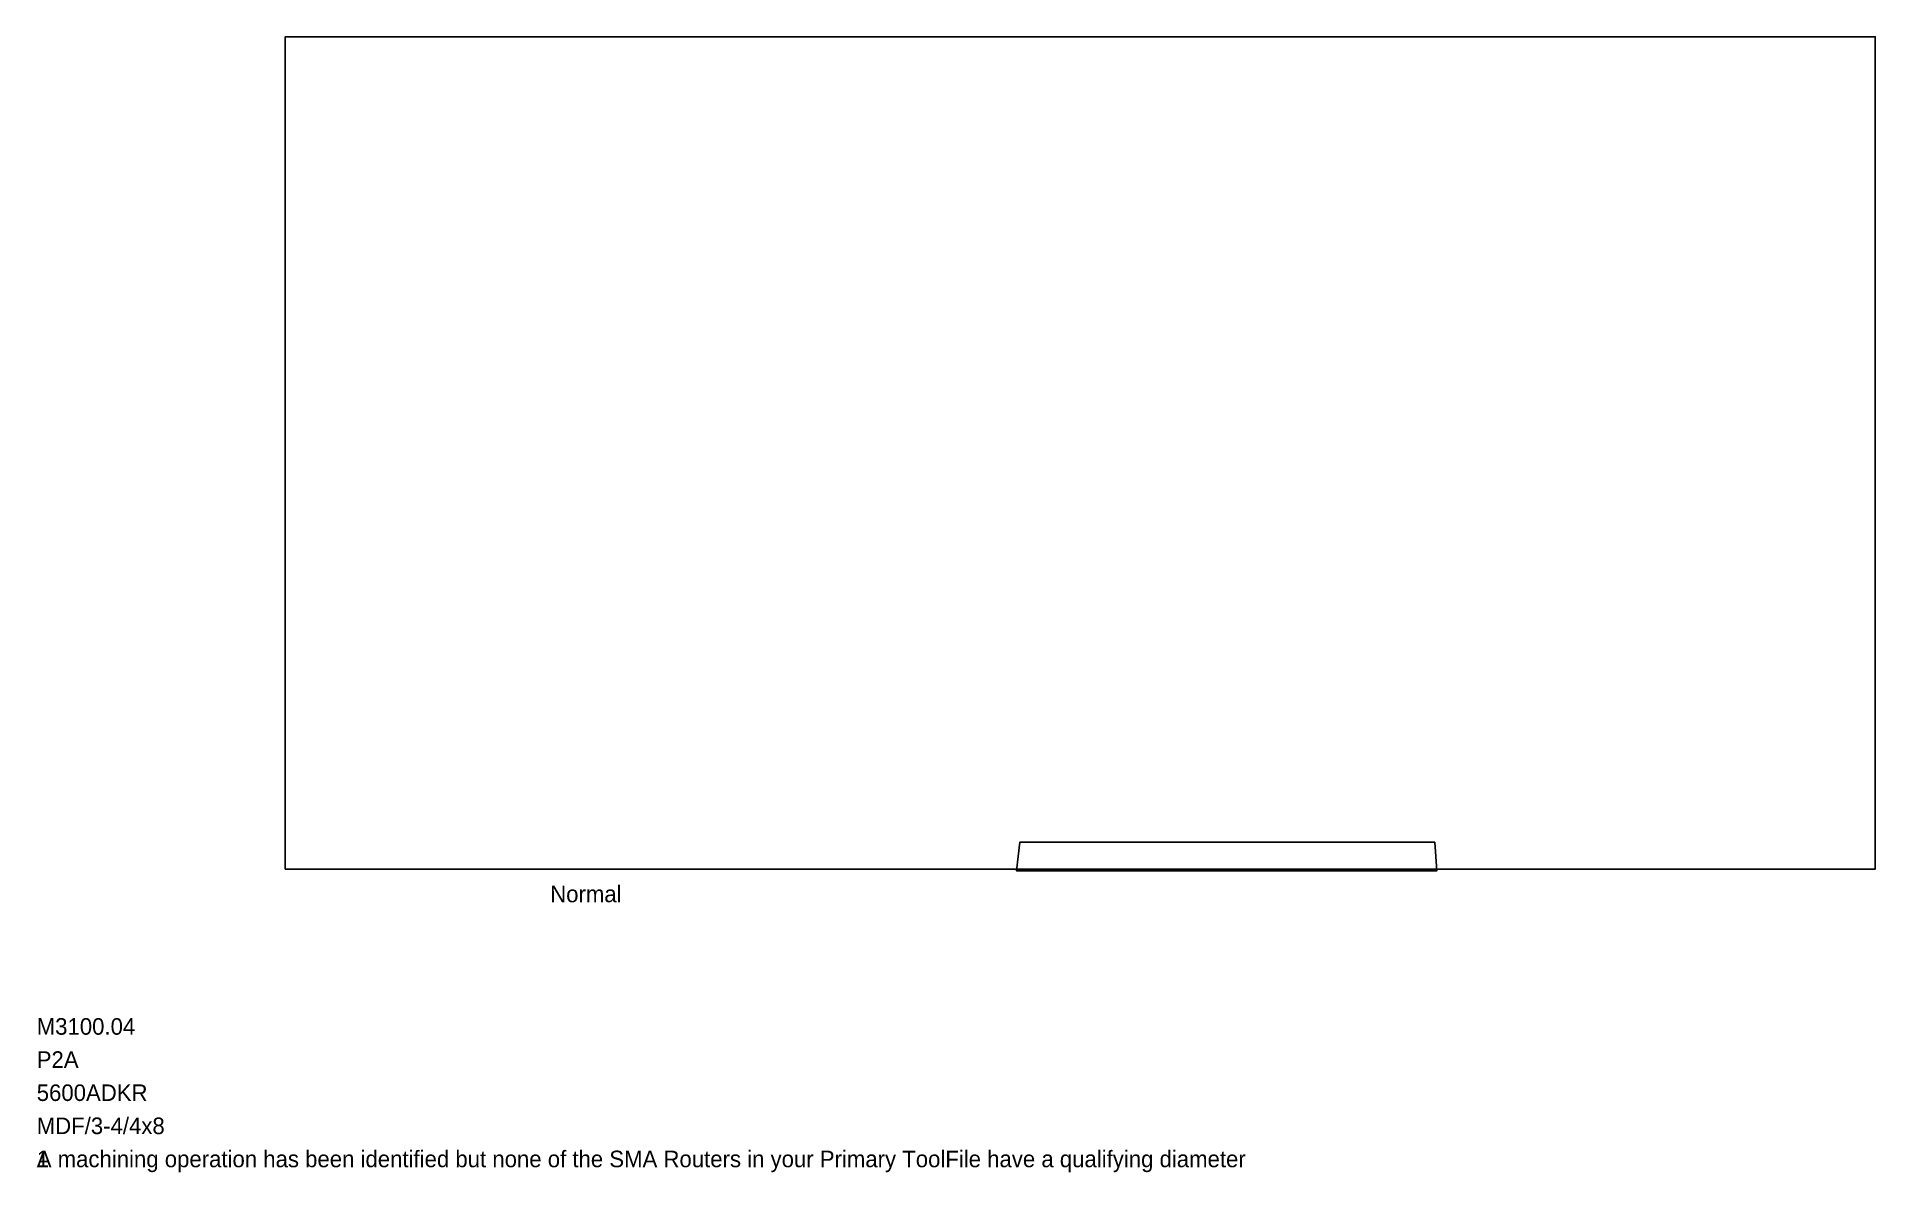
# Model space of a CAD drawing. Header units: metres. Extents: x -7.5 to 48, y -9.2 to 25.1.
import ezdxf

# ---------------------------------------------------------------- set-up
doc = ezdxf.new("R2010")
doc.units = ezdxf.units.M

msp = doc.modelspace()

# ---------------------------------------------------------------- linework, layer by layer
at = {"layer": 'BORDER_Z0P75', "color": 7}
msp.add_lwpolyline([(0, 0), (0, 25.125), (48, 25.125), (48, 0)], close=True, dxfattribs=at)
at = {"layer": 'ROUTE_Z0P375LT130RAMP', "color": 3}
msp.add_lwpolyline([(27.922537, -0.049752), (28.422537, -0.049759), (34.770434, -0.049843), (34.701714, 0.8125), (22.173317, 0.8125), (22.07464, -0.049675), (28.422537, -0.049759)], dxfattribs=at)

# ---------------------------------------------------------------- texts
at = {"layer": 'COMMENT', "color": 1}
msp.add_text('A machining operation has been identified but none of the SMA Routers in your Primary ToolFile have a qualifying diameter   ', height=0.5, dxfattribs=at).set_placement((-7.5, -9))
at = {"layer": 'DESCRIPTION', "color": 1}
msp.add_text('P2A', height=0.5, dxfattribs=at).set_placement((-7.5, -6))
at = {"layer": 'FILENAME', "color": 1}
msp.add_text('5600ADKR', height=0.5, dxfattribs=at).set_placement((-7.5, -7))
at = {"layer": 'ITEMNUMBER', "color": 1}
msp.add_text('M3100.04', height=0.5, dxfattribs=at).set_placement((-7.5, -5))
at = {"layer": 'MATERIALNAME', "color": 1}
msp.add_text('MDF/3-4/4x8', height=0.5, dxfattribs=at).set_placement((-7.5, -8))
at = {"layer": 'Qty', "color": 1}
msp.add_text('1', height=0.5, dxfattribs=at).set_placement((-7.5, -9))
at = {"layer": 'RUNFIELD', "color": 1}
msp.add_text('Normal', height=0.5, dxfattribs=at).set_placement((8, -1))

doc.saveas('drawing.dxf')
